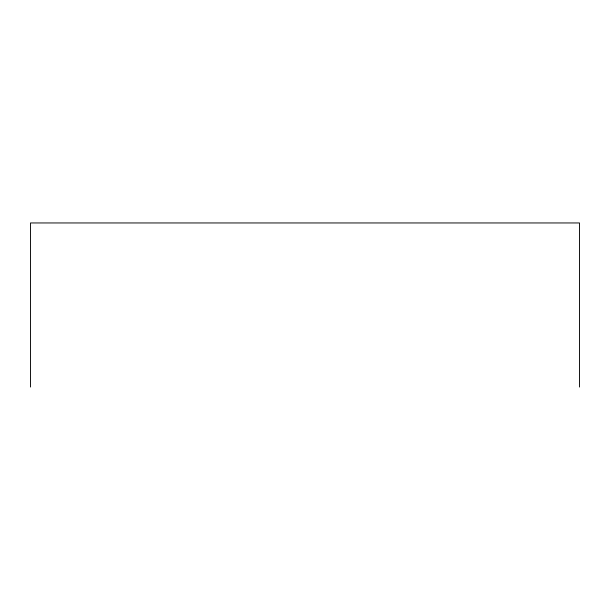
<?xml version="1.0" encoding="UTF-8"?>
<svg xmlns="http://www.w3.org/2000/svg" width="610" height="610" viewBox="0 0 610 610"><rect width="100%" height="100%" fill="white"/><g stroke="black" fill="none" stroke-linecap="round" stroke-linejoin="round"><path stroke-width="0.91" d="M579.5 387.045L579.5 222.955L30.5 222.955L30.5 387.045"/></g></svg>
